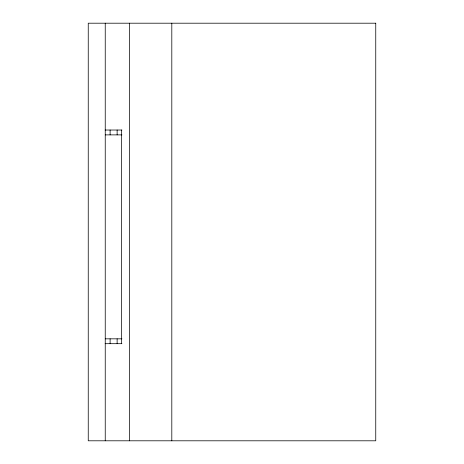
<?xml version="1.0" encoding="UTF-8"?>
<svg xmlns="http://www.w3.org/2000/svg" width="464" height="464" viewBox="0 0 464 464"><rect width="100%" height="100%" fill="white"/><g stroke="black" fill="none" stroke-linecap="round" stroke-linejoin="round"><path stroke-width="0.7" d="M105.131 130.03L121.928 130.03M105.241 134.885L121.928 134.885M105.241 338.83L121.928 338.83M105.131 343.685L121.928 343.685M171.808 23.2L171.808 440.8M129.52 23.2L129.52 440.8M121.435 130.03L121.435 343.685M117.131 130.03L117.131 134.885M117.131 338.83L117.131 343.685M110.107 130.03L110.107 134.885M110.107 338.83L110.107 343.685M105.241 23.2L105.241 440.8M375.753 23.2L88.247 23.2L88.247 440.8L375.753 440.8L375.753 23.2"/></g></svg>
